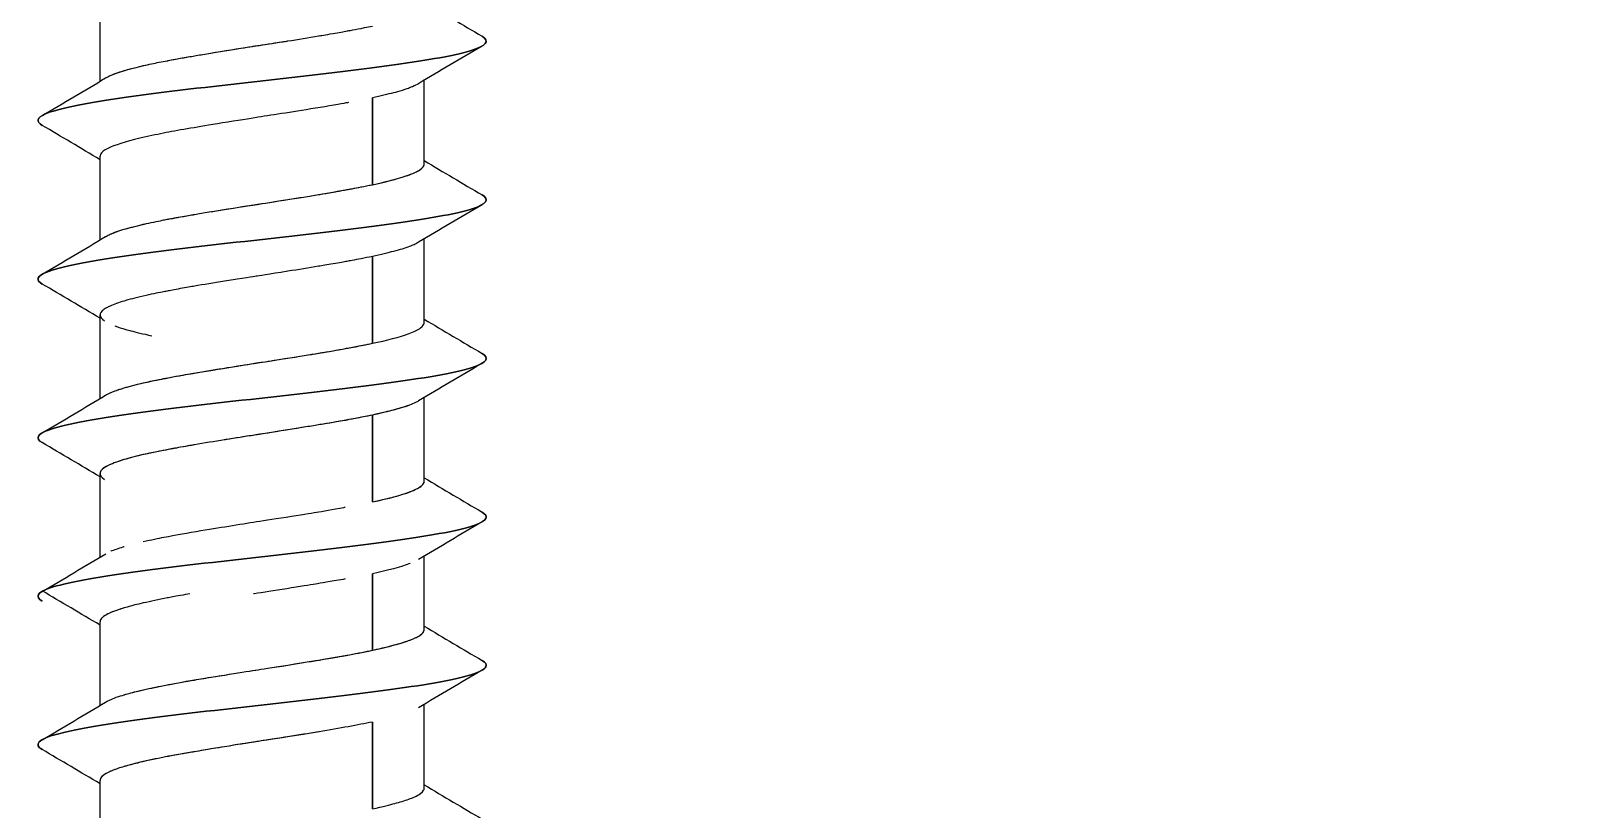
# Model space of a CAD drawing. Header units: inches. Extents: x 10 to 190, y 5 to 37.
# Drawn here: x 102.87 to 103.96, y 24.245 to 24.789 of the extents above; entities that cross this region are included whole.
import ezdxf
from ezdxf import colors
from ezdxf.entities.mleader import LeaderData, LeaderLine
from ezdxf.math import Vec2, Vec3

# ---------------------------------------------------------------- set-up
doc = ezdxf.new("R2010")
doc.units = ezdxf.units.IN
doc.header["$MEASUREMENT"] = 0
doc.styles.add('Tahoma', font='tahoma.ttf')

msp = doc.modelspace()

# ---------------------------------------------------------------- linework, layer by layer
at = {"color": 0, "linetype": 'Continuous', "lineweight": 0, "extrusion": (-1, 6.12323e-17, 0)}
for p, q in [((102.9182, 24.7541), (102.9182, 24.8126)), ((103.1452, 24.6962), (103.1452, 24.7547)), ((103.1089, 24.6817), (103.1089, 24.7425)), ((103.1089, 24.7425), (103.1089, 24.6817)), ((102.9182, 24.6431), (102.9182, 24.7016)), ((103.1452, 24.5852), (103.1452, 24.6437)), ((103.1089, 24.5707), (103.1089, 24.6315)), ((103.1089, 24.6315), (103.1089, 24.5707)), ((102.9182, 24.5321), (102.9182, 24.5906)), ((103.1452, 24.4742), (103.1452, 24.5327)), ((103.1089, 24.4597), (103.1089, 24.5205)), ((103.1089, 24.5205), (103.1089, 24.4597)), ((102.9182, 24.4211), (102.9182, 24.4796)), ((103.1452, 24.3953), (103.1452, 24.4217)), ((103.1089, 24.3953), (103.1089, 24.4095)), ((103.1089, 24.4095), (103.1089, 24.3953)), ((103.1089, 24.3559), (103.1089, 24.3953)), ((103.1089, 24.3953), (103.1089, 24.3559)), ((103.1452, 24.3705), (103.1452, 24.3953)), ((102.9182, 24.3173), (102.9182, 24.3758)), ((102.9545, 24.3295), (102.9545, 24.3295)), ((102.9545, 24.3295), (102.9545, 24.3295)), ((103.1452, 24.2595), (103.1452, 24.318)), ((103.1089, 24.2449), (103.1089, 24.3057)), ((103.1089, 24.3057), (103.1089, 24.2449)), ((102.9182, 24.2063), (102.9182, 24.2648))]:
    msp.add_line(p, q, dxfattribs=at)
msp.add_circle((101.8328, 27.6684), 6.7609)
at = {"color": 0, "linetype": 'Continuous', "lineweight": 0}
for points in [[(103.1452, 24.8096), (103.1587, 24.8015), (103.1722, 24.7935), (103.1858, 24.7856)], [(103.0487, 24.7821), (103.0487, 24.7821), (103.0487, 24.7821), (103.0487, 24.7821)], [(103.0487, 24.7821), (103.0487, 24.7821), (103.0487, 24.7821), (103.0487, 24.7821)], [(103.1857, 24.7787), (103.1709, 24.77), (103.156, 24.7612), (103.1412, 24.7524)], [(102.8777, 24.7301), (102.8925, 24.7388), (102.9073, 24.7476), (102.9221, 24.7564)], [(102.9182, 24.6992), (102.9047, 24.7073), (102.8912, 24.7153), (102.8777, 24.7232)], [(103.1452, 24.6986), (103.1587, 24.6905), (103.1722, 24.6825), (103.1857, 24.6746)], [(103.1857, 24.6677), (103.1709, 24.659), (103.156, 24.6502), (103.1412, 24.6414)], [(102.8777, 24.6191), (102.8925, 24.6278), (102.9073, 24.6366), (102.9221, 24.6454)], [(102.9182, 24.5882), (102.9047, 24.5963), (102.8912, 24.6043), (102.8777, 24.6122)], [(103.1452, 24.5876), (103.1587, 24.5795), (103.1722, 24.5716), (103.1857, 24.5636)], [(103.1452, 24.5852), (103.1452, 24.5852), (103.1452, 24.5852), (103.1452, 24.5852)], [(103.1857, 24.5567), (103.1709, 24.548), (103.156, 24.5392), (103.1412, 24.5304)], [(102.8777, 24.5081), (102.8925, 24.5168), (102.9074, 24.5256), (102.9221, 24.5344)], [(102.9182, 24.4772), (102.9047, 24.4853), (102.8912, 24.4933), (102.8777, 24.5012)], [(103.0148, 24.5047), (103.0148, 24.5047), (103.0148, 24.5047), (103.0148, 24.5047)], [(103.1452, 24.4766), (103.1587, 24.4685), (103.1722, 24.4606), (103.1857, 24.4526)], [(103.1857, 24.4457), (103.1709, 24.437), (103.156, 24.4282), (103.1413, 24.4194)], [(102.8777, 24.3971), (102.8925, 24.4058), (102.9074, 24.4146), (102.9222, 24.4234)], [(102.9182, 24.3735), (102.9047, 24.3815), (102.8911, 24.3895), (102.8776, 24.3975)], [(103.1452, 24.3728), (103.1587, 24.3647), (103.1722, 24.3567), (103.1858, 24.3488)], [(103.1858, 24.342), (103.171, 24.3333), (103.1561, 24.3245), (103.1413, 24.3157)], [(102.8776, 24.2933), (102.8925, 24.302), (102.9073, 24.3108), (102.9221, 24.3196)], [(102.9182, 24.2625), (102.9047, 24.2705), (102.8911, 24.2785), (102.8776, 24.2865)], [(103.1452, 24.2618), (103.1587, 24.2537), (103.1722, 24.2457), (103.1858, 24.2378)]]:
    msp.add_open_spline(points, degree=3, dxfattribs=at)
for points, knots in [([(102.9221, 24.7564), (102.923, 24.757), (102.9241, 24.7575), (102.9253, 24.758), (102.9292, 24.7598), (102.9331, 24.7609), (102.935, 24.7615), (102.938, 24.7624), (102.9422, 24.7635), (102.9485, 24.765), (102.9524, 24.7659), (102.9562, 24.7667), (102.9596, 24.7674), (102.9616, 24.7678), (102.9635, 24.7681), (102.9651, 24.7684), (102.9661, 24.7686), (102.9691, 24.7692), (102.9744, 24.7702), (102.9782, 24.7708), (102.9816, 24.7714), (102.9844, 24.7719), (102.9904, 24.7729), (102.9974, 24.7741), (103.0054, 24.7754), (103.014, 24.7768), (103.0206, 24.7778), (103.0247, 24.7784), (103.0258, 24.7786), (103.0267, 24.7787), (103.0275, 24.7789), (103.0301, 24.7793), (103.0338, 24.7798), (103.0386, 24.7806), (103.0438, 24.7814), (103.0475, 24.782), (103.0496, 24.7823), (103.0569, 24.7834), (103.0641, 24.7846), (103.0712, 24.7858), (103.0724, 24.786), (103.0759, 24.7866), (103.0814, 24.7875), (103.0856, 24.7882), (103.0888, 24.7888), (103.0912, 24.7893), (103.0915, 24.7893), (103.0919, 24.7894), (103.0924, 24.7895), (103.0953, 24.79), (103.1012, 24.7911), (103.1089, 24.7927)], [0.3457498, 0.3457498, 0.3457498, 0.3457498, 0.375, 0.375, 0.375, 0.4375, 0.4375, 0.4375, 0.5, 0.5, 0.5, 0.5395375, 0.5395375, 0.5395375, 0.5625, 0.5625, 0.5625, 0.59375, 0.59375, 0.59375, 0.625, 0.625, 0.625, 0.6875, 0.6875, 0.6875, 0.7366515, 0.7366515, 0.7366515, 0.75, 0.75, 0.75, 0.78125, 0.78125, 0.78125, 0.8125, 0.8125, 0.8125, 0.875, 0.875, 0.875, 0.90625, 0.90625, 0.90625, 0.9375, 0.9375, 0.9375, 0.9463177, 0.9463177, 0.9463177, 1, 1, 1, 1]), ([(102.8777, 24.7232), (102.8732, 24.7259), (102.8739, 24.7285), (102.8882, 24.7349), (102.9067, 24.7386), (102.9573, 24.7459), (102.9893, 24.7496), (103.0547, 24.757), (103.0879, 24.7607), (103.1433, 24.7681), (103.1653, 24.7717), (103.1886, 24.7788), (103.1915, 24.7822), (103.1858, 24.7856)], [0.78679487, 0.78679487, 0.78679487, 0.78679487, 0.78950472, 0.78950472, 0.79326356, 0.79326356, 0.79702241, 0.79702241, 0.80078125, 0.80078125, 0.80454009, 0.80454009, 0.80799263, 0.80799263, 0.80799263, 0.80799263]), ([(103.1858, 24.7856), (103.1915, 24.7822), (103.1886, 24.7788), (103.1653, 24.7717), (103.1433, 24.7681), (103.0879, 24.7607), (103.0547, 24.757), (102.9893, 24.7496), (102.9573, 24.7459), (102.9067, 24.7386), (102.8882, 24.7349), (102.8739, 24.7285), (102.8732, 24.7259), (102.8777, 24.7232)], [-0.80799263, -0.80799263, -0.80799263, -0.80799263, -0.80454009, -0.80454009, -0.80078125, -0.80078125, -0.79702241, -0.79702241, -0.79326356, -0.79326356, -0.78950472, -0.78950472, -0.78679487, -0.78679487, -0.78679487, -0.78679487]), ([(102.9656, 24.7685), (102.9657, 24.7685), (102.9658, 24.7686), (102.9659, 24.7686), (102.9712, 24.7696), (102.9777, 24.7707), (102.9833, 24.7717), (102.9889, 24.7727), (102.9958, 24.7738), (103.0062, 24.7755), (103.0166, 24.7772), (103.0241, 24.7783), (103.0295, 24.7792), (103.0349, 24.78), (103.0423, 24.7812), (103.0486, 24.7821), (103.049, 24.7822), (103.0494, 24.7823), (103.0498, 24.7823)], [0.5612925, 0.5612925, 0.5612925, 0.5612925, 0.5625, 0.5625, 0.5625, 0.625, 0.625, 0.625, 0.6875, 0.6875, 0.6875, 0.75, 0.75, 0.75, 0.8125, 0.8125, 0.8125, 0.8163653, 0.8163653, 0.8163653, 0.8163653]), ([(102.9254, 24.7581), (102.9255, 24.7581), (102.9255, 24.7581), (102.9256, 24.7582), (102.9314, 24.7607), (102.9399, 24.763), (102.9498, 24.7653)], [0.3740898, 0.3740898, 0.3740898, 0.3740898, 0.375, 0.375, 0.375, 0.499716, 0.499716, 0.499716, 0.499716]), ([(103.1412, 24.7524), (103.1399, 24.7516), (103.1384, 24.7509), (103.1371, 24.7503), (103.1363, 24.75), (103.1355, 24.7497), (103.1349, 24.7494), (103.134, 24.7491), (103.1325, 24.7486), (103.1297, 24.7477), (103.1274, 24.747), (103.1254, 24.7464), (103.1237, 24.746), (103.1196, 24.7449), (103.1147, 24.7438), (103.1089, 24.7425)], [0.8202783, 0.8202783, 0.8202783, 0.8202783, 0.8550271, 0.8550271, 0.8550271, 0.875, 0.875, 0.875, 0.90625, 0.90625, 0.90625, 0.9375, 0.9375, 0.9375, 1, 1, 1, 1]), ([(103.0922, 24.7392), (103.0922, 24.7392), (103.0922, 24.7392), (103.0921, 24.7392), (103.0911, 24.739), (103.0848, 24.7379), (103.0757, 24.7363), (103.0575, 24.7333), (103.0423, 24.731), (103.0311, 24.7292), (103.0255, 24.7283), (103.018, 24.7272), (103.0076, 24.7255), (102.9972, 24.7239), (102.9903, 24.7227), (102.984, 24.7216), (102.9777, 24.7206), (102.9712, 24.7194), (102.9664, 24.7185), (102.9616, 24.7175), (102.9558, 24.7164), (102.9502, 24.7151), (102.939, 24.7127), (102.931, 24.7103), (102.9255, 24.7079), (102.9227, 24.7067), (102.9207, 24.7055), (102.9193, 24.704), (102.9184, 24.7031), (102.9182, 24.7022), (102.9182, 24.7016)], [0.06157, 0.06157, 0.06157, 0.06157, 0.0625, 0.0625, 0.0625, 0.125, 0.125, 0.125, 0.25, 0.25, 0.25, 0.3125, 0.3125, 0.3125, 0.375, 0.375, 0.375, 0.4375, 0.4375, 0.4375, 0.5, 0.5, 0.5, 0.625, 0.625, 0.625, 0.6875, 0.6875, 0.6875, 0.7288159, 0.7288159, 0.7288159, 0.7288159]), ([(103.1089, 24.6817), (103.1168, 24.6834), (103.1266, 24.6857), (103.1339, 24.6883), (103.1376, 24.6896), (103.1402, 24.6908), (103.1423, 24.6922), (103.1444, 24.6937), (103.1449, 24.6948), (103.1451, 24.6956), (103.1452, 24.6958), (103.1452, 24.696), (103.1452, 24.6962)], [0, 0, 0, 0, 0.125, 0.125, 0.125, 0.1875, 0.1875, 0.1875, 0.25, 0.25, 0.25, 0.2661737, 0.2661737, 0.2661737, 0.2661737]), ([(103.1089, 24.6817), (103.1151, 24.683), (103.1199, 24.6842), (103.1236, 24.6852), (103.1255, 24.6857), (103.1276, 24.6863), (103.1297, 24.6869), (103.1316, 24.6875), (103.1333, 24.6881), (103.1349, 24.6887), (103.1359, 24.6891), (103.137, 24.6895), (103.1381, 24.69), (103.1395, 24.6906), (103.1409, 24.6913), (103.1421, 24.6921), (103.1444, 24.6936), (103.1449, 24.6948), (103.1451, 24.6956), (103.1452, 24.6958), (103.1452, 24.696), (103.1452, 24.6962)], [0, 0, 0, 0, 0.0625, 0.0625, 0.0625, 0.09375, 0.09375, 0.09375, 0.125, 0.125, 0.125, 0.151912, 0.151912, 0.151912, 0.1875, 0.1875, 0.1875, 0.25, 0.25, 0.25, 0.2666712, 0.2666712, 0.2666712, 0.2666712]), ([(102.9221, 24.6454), (102.9223, 24.6455), (102.9225, 24.6456), (102.9227, 24.6457), (102.9235, 24.6462), (102.9244, 24.6466), (102.9253, 24.647), (102.9267, 24.6476), (102.9281, 24.6482), (102.9297, 24.6488), (102.9311, 24.6493), (102.9328, 24.6498), (102.935, 24.6505), (102.9384, 24.6515), (102.9427, 24.6526), (102.9485, 24.654), (102.9537, 24.6552), (102.9583, 24.6561), (102.9618, 24.6568), (102.9631, 24.6571), (102.9642, 24.6573), (102.9652, 24.6575), (102.9671, 24.6578), (102.9701, 24.6584), (102.9745, 24.6592), (102.9786, 24.6599), (102.9819, 24.6605), (102.9843, 24.6609), (102.9908, 24.662), (102.9979, 24.6632), (103.0054, 24.6644), (103.0185, 24.6665), (103.026, 24.6676), (103.0274, 24.6678), (103.0288, 24.6681), (103.0363, 24.6692), (103.0496, 24.6713), (103.0573, 24.6725), (103.0645, 24.6737), (103.0711, 24.6748), (103.0736, 24.6752), (103.0771, 24.6758), (103.0814, 24.6765), (103.0859, 24.6773), (103.0891, 24.6779), (103.0911, 24.6783), (103.0921, 24.6784), (103.0933, 24.6787), (103.0947, 24.6789), (103.0984, 24.6796), (103.1033, 24.6805), (103.1089, 24.6817)], [0.3434821, 0.3434821, 0.3434821, 0.3434821, 0.3491794, 0.3491794, 0.3491794, 0.375, 0.375, 0.375, 0.40625, 0.40625, 0.40625, 0.4375, 0.4375, 0.4375, 0.5, 0.5, 0.5, 0.5456201, 0.5456201, 0.5456201, 0.5625, 0.5625, 0.5625, 0.59375, 0.59375, 0.59375, 0.625, 0.625, 0.625, 0.6875, 0.6875, 0.6875, 0.75, 0.75, 0.75, 0.8125, 0.8125, 0.8125, 0.875, 0.875, 0.875, 0.90625, 0.90625, 0.90625, 0.9375, 0.9375, 0.9375, 0.9544403, 0.9544403, 0.9544403, 1, 1, 1, 1]), ([(102.9659, 24.6576), (102.9661, 24.6576), (102.9663, 24.6577), (102.9665, 24.6577), (102.9712, 24.6586), (102.9776, 24.6597), (102.9834, 24.6607), (102.9891, 24.6617), (102.996, 24.6629), (103.0076, 24.6647), (103.0191, 24.6666), (103.0266, 24.6677), (103.0279, 24.6679), (103.0293, 24.6681), (103.0368, 24.6693), (103.0471, 24.6709), (103.0575, 24.6725), (103.0646, 24.6737), (103.0714, 24.6748), (103.0781, 24.6759), (103.0848, 24.6771), (103.0893, 24.6779), (103.0939, 24.6788), (103.1003, 24.6799), (103.1089, 24.6817)], [0.5600455, 0.5600455, 0.5600455, 0.5600455, 0.5625, 0.5625, 0.5625, 0.625, 0.625, 0.625, 0.6875, 0.6875, 0.6875, 0.75, 0.75, 0.75, 0.8125, 0.8125, 0.8125, 0.875, 0.875, 0.875, 0.9375, 0.9375, 0.9375, 1, 1, 1, 1]), ([(102.8777, 24.6122), (102.8729, 24.615), (102.874, 24.6178), (102.89, 24.6243), (102.9092, 24.628), (102.9608, 24.6354), (102.9931, 24.6391), (103.0585, 24.6464), (103.0916, 24.6501), (103.1461, 24.6575), (103.1674, 24.6612), (103.1889, 24.6681), (103.1913, 24.6713), (103.1857, 24.6746)], [0.74905825, 0.74905825, 0.74905825, 0.74905825, 0.75191627, 0.75191627, 0.75567512, 0.75567512, 0.75943396, 0.75943396, 0.76319281, 0.76319281, 0.76695165, 0.76695165, 0.77025885, 0.77025885, 0.77025885, 0.77025885]), ([(103.1857, 24.6746), (103.1913, 24.6713), (103.1889, 24.6681), (103.1674, 24.6612), (103.1461, 24.6575), (103.0916, 24.6501), (103.0585, 24.6464), (102.9931, 24.6391), (102.9608, 24.6354), (102.9092, 24.628), (102.89, 24.6243), (102.874, 24.6178), (102.8729, 24.615), (102.8777, 24.6122)], [-0.77025885, -0.77025885, -0.77025885, -0.77025885, -0.76695165, -0.76695165, -0.76319281, -0.76319281, -0.75943396, -0.75943396, -0.75567512, -0.75567512, -0.75191627, -0.75191627, -0.74905825, -0.74905825, -0.74905825, -0.74905825]), ([(102.9258, 24.6473), (102.9259, 24.6473), (102.9261, 24.6474), (102.9262, 24.6474), (102.9325, 24.6501), (102.9412, 24.6523), (102.9503, 24.6544)], [0.3721446, 0.3721446, 0.3721446, 0.3721446, 0.375, 0.375, 0.375, 0.4957781, 0.4957781, 0.4957781, 0.4957781]), ([(103.1412, 24.6414), (103.1403, 24.6408), (103.1392, 24.6402), (103.1381, 24.6397), (103.137, 24.6393), (103.1359, 24.6388), (103.1349, 24.6384), (103.1332, 24.6378), (103.1315, 24.6373), (103.1297, 24.6367), (103.1281, 24.6362), (103.1261, 24.6356), (103.1236, 24.635), (103.1199, 24.634), (103.1151, 24.6328), (103.1089, 24.6315)], [0.8212902, 0.8212902, 0.8212902, 0.8212902, 0.8491743, 0.8491743, 0.8491743, 0.875, 0.875, 0.875, 0.90625, 0.90625, 0.90625, 0.9375, 0.9375, 0.9375, 1, 1, 1, 1]), ([(103.1089, 24.6315), (103.1033, 24.6303), (103.0984, 24.6294), (103.0947, 24.6287), (103.0933, 24.6284), (103.0921, 24.6282), (103.0911, 24.628), (103.0891, 24.6277), (103.0859, 24.6271), (103.0814, 24.6263), (103.0771, 24.6256), (103.0736, 24.625), (103.0712, 24.6246), (103.0645, 24.6235), (103.0573, 24.6223), (103.0496, 24.6211), (103.0363, 24.619), (103.0289, 24.6178), (103.0275, 24.6176), (103.0261, 24.6174), (103.0185, 24.6163), (103.0054, 24.6142), (102.9978, 24.613), (102.9908, 24.6118), (102.9843, 24.6107), (102.982, 24.6103), (102.9786, 24.6097), (102.9744, 24.609), (102.9701, 24.6082), (102.9671, 24.6076), (102.9651, 24.6072), (102.9642, 24.607), (102.9631, 24.6068), (102.9618, 24.6066), (102.9583, 24.6059), (102.9537, 24.605), (102.9485, 24.6038), (102.9427, 24.6025), (102.9384, 24.6013), (102.935, 24.6003), (102.9333, 24.5998), (102.9315, 24.5992), (102.9297, 24.5986), (102.928, 24.598), (102.9266, 24.5974), (102.9253, 24.5968), (102.9244, 24.5964), (102.9235, 24.596), (102.9227, 24.5955), (102.9215, 24.5949), (102.9205, 24.5942), (102.9196, 24.5934), (102.9181, 24.5919), (102.9181, 24.5907), (102.9183, 24.5899), (102.9185, 24.5892), (102.9189, 24.588), (102.9213, 24.5864)], [0, 0, 0, 0, 0.045563, 0.045563, 0.045563, 0.0625, 0.0625, 0.0625, 0.09375, 0.09375, 0.09375, 0.125, 0.125, 0.125, 0.1875, 0.1875, 0.1875, 0.25, 0.25, 0.25, 0.3125, 0.3125, 0.3125, 0.375, 0.375, 0.375, 0.40625, 0.40625, 0.40625, 0.4375, 0.4375, 0.4375, 0.4543296, 0.4543296, 0.4543296, 0.5, 0.5, 0.5, 0.5625, 0.5625, 0.5625, 0.59375, 0.59375, 0.59375, 0.625, 0.625, 0.625, 0.651797, 0.651797, 0.651797, 0.6875, 0.6875, 0.6875, 0.75, 0.75, 0.75, 0.8124508, 0.8124508, 0.8124508, 0.8124508]), ([(102.9286, 24.5829), (102.9338, 24.581), (102.9384, 24.5798), (102.9398, 24.5795), (102.9433, 24.5785), (102.9481, 24.5774), (102.9545, 24.576)], [0.8751039, 0.8751039, 0.8751039, 0.8751039, 0.9375, 0.9375, 0.9375, 1, 1, 1, 1]), ([(103.1089, 24.5707), (103.1189, 24.5728), (103.1281, 24.5751), (103.1347, 24.5776), (103.138, 24.5788), (103.1405, 24.58), (103.1426, 24.5815), (103.1446, 24.5829), (103.145, 24.5841), (103.1452, 24.5848), (103.1452, 24.5849), (103.1452, 24.5851), (103.1452, 24.5852)], [0, 0, 0, 0, 0.125, 0.125, 0.125, 0.1875, 0.1875, 0.1875, 0.25, 0.25, 0.25, 0.2618934, 0.2618934, 0.2618934, 0.2618934]), ([(102.8777, 24.5012), (102.8727, 24.5042), (102.8741, 24.5071), (102.8919, 24.5137), (102.9118, 24.5174), (102.9644, 24.5248), (102.9969, 24.5285), (103.0624, 24.5359), (103.0952, 24.5395), (103.1488, 24.5469), (103.1695, 24.5506), (103.1891, 24.5574), (103.191, 24.5605), (103.1857, 24.5636)], [0.71132221, 0.71132221, 0.71132221, 0.71132221, 0.71432783, 0.71432783, 0.71808667, 0.71808667, 0.72184552, 0.72184552, 0.72560436, 0.72560436, 0.72936321, 0.72936321, 0.73252426, 0.73252426, 0.73252426, 0.73252426]), ([(103.1857, 24.5636), (103.191, 24.5605), (103.1891, 24.5574), (103.1695, 24.5506), (103.1488, 24.5469), (103.0952, 24.5395), (103.0624, 24.5359), (102.9969, 24.5285), (102.9644, 24.5248), (102.9118, 24.5174), (102.8919, 24.5137), (102.8741, 24.5071), (102.8727, 24.5042), (102.8777, 24.5012)], [-0.73252426, -0.73252426, -0.73252426, -0.73252426, -0.72936321, -0.72936321, -0.72560436, -0.72560436, -0.72184552, -0.72184552, -0.71808667, -0.71808667, -0.71432783, -0.71432783, -0.71132221, -0.71132221, -0.71132221, -0.71132221]), ([(102.9221, 24.5344), (102.9226, 24.5347), (102.923, 24.5349), (102.9235, 24.5352), (102.9241, 24.5355), (102.9247, 24.5358), (102.9253, 24.536), (102.926, 24.5363), (102.9273, 24.5369), (102.9297, 24.5378), (102.9317, 24.5385), (102.9335, 24.539), (102.935, 24.5395), (102.9386, 24.5406), (102.9431, 24.5417), (102.9485, 24.543), (102.9557, 24.5446), (102.9613, 24.5457), (102.964, 24.5462), (102.9645, 24.5463), (102.9648, 24.5464), (102.9651, 24.5464), (102.9674, 24.5469), (102.9705, 24.5475), (102.9745, 24.5482), (102.9798, 24.5491), (102.9832, 24.5497), (102.9844, 24.5499), (102.9912, 24.5511), (102.9983, 24.5522), (103.0054, 24.5534), (103.0075, 24.5537), (103.0112, 24.5543), (103.0164, 24.5551), (103.0212, 24.5559), (103.0249, 24.5565), (103.0275, 24.5569), (103.0282, 24.557), (103.0291, 24.5571), (103.0302, 24.5573), (103.0343, 24.5579), (103.0409, 24.5589), (103.0497, 24.5603), (103.0578, 24.5616), (103.065, 24.5627), (103.0712, 24.5638), (103.0741, 24.5643), (103.0775, 24.5648), (103.0814, 24.5655), (103.087, 24.5665), (103.0902, 24.5671), (103.0912, 24.5673), (103.093, 24.5676), (103.0949, 24.568), (103.097, 24.5683), (103.1006, 24.569), (103.1046, 24.5698), (103.1089, 24.5707)], [0.3410437, 0.3410437, 0.3410437, 0.3410437, 0.3549395, 0.3549395, 0.3549395, 0.375, 0.375, 0.375, 0.40625, 0.40625, 0.40625, 0.4375, 0.4375, 0.4375, 0.5, 0.5, 0.5, 0.5538068, 0.5538068, 0.5538068, 0.5625, 0.5625, 0.5625, 0.59375, 0.59375, 0.59375, 0.625, 0.625, 0.625, 0.6875, 0.6875, 0.6875, 0.71875, 0.71875, 0.71875, 0.75, 0.75, 0.75, 0.7631382, 0.7631382, 0.7631382, 0.8125, 0.8125, 0.8125, 0.875, 0.875, 0.875, 0.90625, 0.90625, 0.90625, 0.9375, 0.9375, 0.9375, 0.9603848, 0.9603848, 0.9603848, 1, 1, 1, 1]), ([(102.9255, 24.5362), (102.9256, 24.5362), (102.9257, 24.5362), (102.9257, 24.5362), (102.9279, 24.5372), (102.9312, 24.5383), (102.9345, 24.5393), (102.9377, 24.5403), (102.9418, 24.5415), (102.9495, 24.5432), (102.9571, 24.5449), (102.9633, 24.5461), (102.9642, 24.5463), (102.9652, 24.5465), (102.9711, 24.5476), (102.98, 24.5491), (102.9976, 24.5522), (103.0127, 24.5545), (103.0238, 24.5563), (103.0294, 24.5572), (103.0369, 24.5583), (103.0474, 24.56), (103.058, 24.5616), (103.0651, 24.5628), (103.0716, 24.5638), (103.0782, 24.5649), (103.0848, 24.5661), (103.0899, 24.567), (103.095, 24.568), (103.1012, 24.5691), (103.1089, 24.5707)], [0.373234, 0.373234, 0.373234, 0.373234, 0.375, 0.375, 0.375, 0.4375, 0.4375, 0.4375, 0.5, 0.5, 0.5, 0.5625, 0.5625, 0.5625, 0.625, 0.625, 0.625, 0.75, 0.75, 0.75, 0.8125, 0.8125, 0.8125, 0.875, 0.875, 0.875, 0.9375, 0.9375, 0.9375, 1, 1, 1, 1]), ([(103.1412, 24.5304), (103.1406, 24.53), (103.1398, 24.5296), (103.139, 24.5292), (103.1378, 24.5286), (103.1364, 24.528), (103.1349, 24.5275), (103.1302, 24.5257), (103.1258, 24.5246), (103.1236, 24.524), (103.1203, 24.5231), (103.1156, 24.522), (103.1089, 24.5205)], [0.8222326, 0.8222326, 0.8222326, 0.8222326, 0.8437192, 0.8437192, 0.8437192, 0.875, 0.875, 0.875, 0.9375, 0.9375, 0.9375, 1, 1, 1, 1]), ([(103.1089, 24.5205), (103.1046, 24.5196), (103.1006, 24.5188), (103.097, 24.5181), (103.0949, 24.5177), (103.0929, 24.5174), (103.0912, 24.517), (103.0901, 24.5168), (103.087, 24.5163), (103.0814, 24.5153), (103.0775, 24.5146), (103.074, 24.5141), (103.0711, 24.5136), (103.0649, 24.5126), (103.0578, 24.5114), (103.0497, 24.5101), (103.0409, 24.5087), (103.0343, 24.5077), (103.0302, 24.5071), (103.0291, 24.5069), (103.0282, 24.5067), (103.0274, 24.5066), (103.0248, 24.5062), (103.0211, 24.5056), (103.0164, 24.5049), (103.0112, 24.5041), (103.0075, 24.5035), (103.0054, 24.5032), (102.9983, 24.502), (102.9912, 24.5009), (102.9844, 24.4997), (102.9832, 24.4995), (102.9798, 24.4989), (102.9745, 24.498), (102.9705, 24.4972), (102.9674, 24.4967), (102.9652, 24.4962), (102.9649, 24.4962), (102.9645, 24.4961), (102.964, 24.496), (102.9613, 24.4955), (102.9556, 24.4944), (102.9485, 24.4928), (102.9431, 24.4915), (102.9386, 24.4904), (102.935, 24.4893), (102.9335, 24.4889), (102.9316, 24.4883), (102.9297, 24.4876), (102.9273, 24.4867), (102.926, 24.4861), (102.9253, 24.4858), (102.9247, 24.4856), (102.9241, 24.4853), (102.9235, 24.4849), (102.9221, 24.4843), (102.9207, 24.4834), (102.9196, 24.4824), (102.9182, 24.481), (102.9181, 24.4799), (102.9183, 24.4789), (102.9184, 24.4785), (102.9184, 24.4774), (102.9213, 24.4754), (102.9213, 24.4754), (102.9213, 24.4754), (102.9213, 24.4754)], [0, 0, 0, 0, 0.0395008, 0.0395008, 0.0395008, 0.0625, 0.0625, 0.0625, 0.09375, 0.09375, 0.09375, 0.125, 0.125, 0.125, 0.1875, 0.1875, 0.1875, 0.2366455, 0.2366455, 0.2366455, 0.25, 0.25, 0.25, 0.28125, 0.28125, 0.28125, 0.3125, 0.3125, 0.3125, 0.375, 0.375, 0.375, 0.40625, 0.40625, 0.40625, 0.4375, 0.4375, 0.4375, 0.4463322, 0.4463322, 0.4463322, 0.5, 0.5, 0.5, 0.5625, 0.5625, 0.5625, 0.59375, 0.59375, 0.59375, 0.625, 0.625, 0.625, 0.6451264, 0.6451264, 0.6451264, 0.6875, 0.6875, 0.6875, 0.75, 0.75, 0.75, 0.8125, 0.8125, 0.8125, 0.8126518, 0.8126518, 0.8126518, 0.8126518]), ([(103.1089, 24.5205), (103.1021, 24.5191), (103.096, 24.5179), (103.0904, 24.5169), (103.0848, 24.5159), (103.0781, 24.5147), (103.0723, 24.5138), (103.0665, 24.5128), (103.0594, 24.5117), (103.0488, 24.51), (103.0383, 24.5083), (103.0308, 24.5071), (103.0254, 24.5063), (103.02, 24.5055), (103.0127, 24.5043), (103.0064, 24.5033), (103.006, 24.5033), (103.0056, 24.5032), (103.0052, 24.5032)], [0, 0, 0, 0, 0.0625, 0.0625, 0.0625, 0.125, 0.125, 0.125, 0.1875, 0.1875, 0.1875, 0.25, 0.25, 0.25, 0.3125, 0.3125, 0.3125, 0.3163642, 0.3163642, 0.3163642, 0.3163642]), ([(103.1347, 24.5274), (103.1346, 24.5274), (103.1346, 24.5273), (103.1345, 24.5273), (103.1275, 24.5248), (103.1179, 24.5224), (103.1089, 24.5205)], [0.8741062, 0.8741062, 0.8741062, 0.8741062, 0.875, 0.875, 0.875, 1, 1, 1, 1]), ([(102.9843, 24.4997), (102.977, 24.4984), (102.9711, 24.4974), (102.9675, 24.4967), (102.9637, 24.4959), (102.9576, 24.4948), (102.9502, 24.4932), (102.9428, 24.4915), (102.9385, 24.4904), (102.9348, 24.4893), (102.9312, 24.4881), (102.928, 24.487), (102.9259, 24.4861), (102.9239, 24.4852), (102.9215, 24.4841), (102.9198, 24.4825), (102.9184, 24.4813), (102.9182, 24.4803), (102.9182, 24.4796)], [0.37782, 0.37782, 0.37782, 0.37782, 0.4375, 0.4375, 0.4375, 0.5, 0.5, 0.5, 0.5625, 0.5625, 0.5625, 0.625, 0.625, 0.625, 0.6875, 0.6875, 0.6875, 0.7384023, 0.7384023, 0.7384023, 0.7384023]), ([(103.1089, 24.4597), (103.1207, 24.4622), (103.1293, 24.4645), (103.1353, 24.4668), (103.1384, 24.468), (103.1407, 24.4692), (103.1422, 24.4702), (103.1438, 24.4713), (103.1448, 24.4724), (103.1451, 24.4734), (103.1452, 24.4737), (103.1452, 24.4739), (103.1452, 24.4742)], [0, 0, 0, 0, 0.125, 0.125, 0.125, 0.1875, 0.1875, 0.1875, 0.25, 0.25, 0.25, 0.2676408, 0.2676408, 0.2676408, 0.2676408]), ([(103.1089, 24.4597), (103.1164, 24.4613), (103.1209, 24.4625), (103.1236, 24.4632), (103.1267, 24.464), (103.1308, 24.4651), (103.1349, 24.4667), (103.137, 24.4674), (103.1386, 24.4682), (103.1399, 24.4688), (103.1408, 24.4693), (103.1415, 24.4697), (103.1421, 24.4701), (103.143, 24.4707), (103.1437, 24.4713), (103.1442, 24.4719), (103.1446, 24.4724), (103.145, 24.4729), (103.1451, 24.4736), (103.1452, 24.4738), (103.1452, 24.474), (103.1452, 24.4742)], [0, 0, 0, 0, 0.0625, 0.0625, 0.0625, 0.125, 0.125, 0.125, 0.1617005, 0.1617005, 0.1617005, 0.1875, 0.1875, 0.1875, 0.21875, 0.21875, 0.21875, 0.25, 0.25, 0.25, 0.2635408, 0.2635408, 0.2635408, 0.2635408]), ([(102.8777, 24.3902), (102.8724, 24.3933), (102.8743, 24.3964), (102.8938, 24.4032), (102.9144, 24.4069), (102.968, 24.4142), (103.0008, 24.4179), (103.0663, 24.4253), (103.0988, 24.429), (103.1515, 24.4364), (103.1714, 24.44), (103.1893, 24.4467), (103.1907, 24.4496), (103.1857, 24.4526)], [0.67358683, 0.67358683, 0.67358683, 0.67358683, 0.67673939, 0.67673939, 0.68049823, 0.68049823, 0.68425708, 0.68425708, 0.68801592, 0.68801592, 0.69177476, 0.69177476, 0.69478892, 0.69478892, 0.69478892, 0.69478892]), ([(103.1857, 24.4526), (103.1907, 24.4496), (103.1893, 24.4467), (103.1714, 24.44), (103.1515, 24.4364), (103.0988, 24.429), (103.0663, 24.4253), (103.0008, 24.4179), (102.968, 24.4142), (102.9144, 24.4069), (102.8938, 24.4032), (102.8743, 24.3964), (102.8724, 24.3933), (102.8777, 24.3902)], [-0.69478892, -0.69478892, -0.69478892, -0.69478892, -0.69177476, -0.69177476, -0.68801592, -0.68801592, -0.68425708, -0.68425708, -0.68049823, -0.68049823, -0.67673939, -0.67673939, -0.67358683, -0.67358683, -0.67358683, -0.67358683]), ([(102.9485, 24.432), (102.954, 24.4332), (102.9594, 24.4343), (102.9629, 24.435), (102.9666, 24.4357), (102.9726, 24.4369), (102.9821, 24.4385), (102.9916, 24.4402), (102.9988, 24.4413), (103.0057, 24.4424), (103.0126, 24.4435), (103.02, 24.4447), (103.0256, 24.4456), (103.0312, 24.4464), (103.0387, 24.4476), (103.0486, 24.4491), (103.0585, 24.4507), (103.0657, 24.4519), (103.0698, 24.4525), (103.0739, 24.4532), (103.0809, 24.4544), (103.089, 24.4559), (103.0893, 24.4559), (103.0896, 24.456), (103.0899, 24.456)], [0.5027539, 0.5027539, 0.5027539, 0.5027539, 0.5625, 0.5625, 0.5625, 0.625, 0.625, 0.625, 0.6875, 0.6875, 0.6875, 0.75, 0.75, 0.75, 0.8125, 0.8125, 0.8125, 0.875, 0.875, 0.875, 0.9375, 0.9375, 0.9375, 0.940016, 0.940016, 0.940016, 0.940016]), ([(102.9257, 24.4252), (102.9258, 24.4253), (102.9259, 24.4253), (102.926, 24.4254), (102.928, 24.4262), (102.9312, 24.4273), (102.9345, 24.4283), (102.9347, 24.4284), (102.9349, 24.4285), (102.9351, 24.4285)], [0.37155368, 0.37155368, 0.37155368, 0.37155368, 0.375, 0.375, 0.375, 0.4375, 0.4375, 0.4375, 0.44156944, 0.44156944, 0.44156944, 0.44156944]), ([(103.1353, 24.4166), (103.1353, 24.4166), (103.1352, 24.4166), (103.1352, 24.4166), (103.1288, 24.4142), (103.1198, 24.4118), (103.1089, 24.4095)], [0.8742138, 0.8742138, 0.8742138, 0.8742138, 0.875, 0.875, 0.875, 1, 1, 1, 1]), ([(103.0898, 24.4058), (103.0893, 24.4057), (103.0889, 24.4056), (103.0884, 24.4055), (103.0797, 24.404), (103.0727, 24.4028), (103.069, 24.4022), (103.0653, 24.4016), (103.0582, 24.4005), (103.049, 24.399), (103.0399, 24.3976), (103.0324, 24.3964), (103.0262, 24.3954), (103.026, 24.3954), (103.0258, 24.3954), (103.0256, 24.3953)], [0.0592714, 0.0592714, 0.0592714, 0.0592714, 0.0625, 0.0625, 0.0625, 0.125, 0.125, 0.125, 0.1875, 0.1875, 0.1875, 0.25, 0.25, 0.25, 0.2521536, 0.2521536, 0.2521536, 0.2521536]), ([(102.981, 24.3953), (102.9792, 24.395), (102.977, 24.3947), (102.9745, 24.3942), (102.9704, 24.3935), (102.9673, 24.3929), (102.9652, 24.3925), (102.9594, 24.3914), (102.9538, 24.3902), (102.9485, 24.389), (102.9393, 24.3869), (102.9358, 24.3857), (102.935, 24.3855), (102.9346, 24.3854), (102.9332, 24.385), (102.931, 24.3842), (102.9293, 24.3837), (102.9273, 24.383), (102.9253, 24.3821), (102.9226, 24.3809), (102.9208, 24.3797), (102.9196, 24.3786), (102.9192, 24.3782), (102.9187, 24.3776), (102.9184, 24.3769), (102.9183, 24.3764), (102.9182, 24.3761), (102.9182, 24.3758)], [0.3881848, 0.3881848, 0.3881848, 0.3881848, 0.40625, 0.40625, 0.40625, 0.4375, 0.4375, 0.4375, 0.5, 0.5, 0.5, 0.5622546, 0.5622546, 0.5622546, 0.5980105, 0.5980105, 0.5980105, 0.625, 0.625, 0.625, 0.6875, 0.6875, 0.6875, 0.71875, 0.71875, 0.71875, 0.7353739, 0.7353739, 0.7353739, 0.7353739]), ([(102.9347, 24.3854), (102.934, 24.3852), (102.93, 24.3841), (102.9262, 24.3825), (102.9224, 24.3808), (102.9207, 24.3797), (102.9196, 24.3786), (102.9186, 24.3776), (102.9182, 24.3766), (102.9182, 24.3758)], [0.5631335, 0.5631335, 0.5631335, 0.5631335, 0.625, 0.625, 0.625, 0.6875, 0.6875, 0.6875, 0.7421533, 0.7421533, 0.7421533, 0.7421533]), ([(103.1089, 24.3559), (103.1156, 24.3574), (103.1203, 24.3585), (103.1241, 24.3596), (103.1279, 24.3606), (103.1317, 24.3617), (103.1343, 24.3627), (103.137, 24.3636), (103.1399, 24.3648), (103.1423, 24.3665), (103.1447, 24.3681), (103.1451, 24.3693), (103.1452, 24.3701), (103.1452, 24.3703), (103.1452, 24.3704), (103.1452, 24.3705)], [0, 0, 0, 0, 0.0625, 0.0625, 0.0625, 0.125, 0.125, 0.125, 0.1875, 0.1875, 0.1875, 0.25, 0.25, 0.25, 0.2583129, 0.2583129, 0.2583129, 0.2583129]), ([(103.1089, 24.3559), (103.1132, 24.3569), (103.1166, 24.3577), (103.1194, 24.3583), (103.121, 24.3587), (103.1224, 24.3591), (103.1236, 24.3594), (103.1243, 24.3596), (103.1266, 24.3602), (103.1297, 24.3612), (103.1319, 24.3618), (103.1336, 24.3624), (103.1349, 24.3629), (103.1376, 24.3639), (103.1402, 24.3651), (103.1421, 24.3663), (103.1442, 24.3677), (103.1447, 24.3688), (103.145, 24.3694), (103.1451, 24.3696), (103.1451, 24.3697), (103.1451, 24.3698), (103.1452, 24.37), (103.1452, 24.3702), (103.1452, 24.3705)], [0, 0, 0, 0, 0.0395979, 0.0395979, 0.0395979, 0.0625, 0.0625, 0.0625, 0.09375, 0.09375, 0.09375, 0.125, 0.125, 0.125, 0.1875, 0.1875, 0.1875, 0.2368909, 0.2368909, 0.2368909, 0.25, 0.25, 0.25, 0.2643393, 0.2643393, 0.2643393, 0.2643393]), ([(102.9221, 24.3196), (102.923, 24.3202), (102.9241, 24.3207), (102.9253, 24.3212), (102.926, 24.3216), (102.9274, 24.3222), (102.9296, 24.323), (102.9318, 24.3237), (102.9337, 24.3243), (102.935, 24.3247), (102.9354, 24.3249), (102.9359, 24.325), (102.9365, 24.3252), (102.9388, 24.3258), (102.9424, 24.3268), (102.9485, 24.3282), (102.9541, 24.3295), (102.9598, 24.3306), (102.9652, 24.3317), (102.9676, 24.3321), (102.9707, 24.3327), (102.9744, 24.3334), (102.9798, 24.3344), (102.9832, 24.335), (102.9843, 24.3351), (102.9862, 24.3355), (102.9884, 24.3358), (102.9908, 24.3362), (102.9949, 24.3369), (102.9997, 24.3377), (103.0054, 24.3386), (103.0143, 24.34), (103.0218, 24.3412), (103.0274, 24.3421), (103.0311, 24.3426), (103.0386, 24.3438), (103.0496, 24.3455), (103.0533, 24.3461), (103.0569, 24.3467), (103.0606, 24.3473), (103.0642, 24.3479), (103.0677, 24.3484), (103.0712, 24.349), (103.0816, 24.3507), (103.088, 24.3519), (103.0911, 24.3525), (103.096, 24.3533), (103.1021, 24.3545), (103.1089, 24.3559)], [0.345576, 0.345576, 0.345576, 0.345576, 0.375, 0.375, 0.375, 0.40625, 0.40625, 0.40625, 0.4375, 0.4375, 0.4375, 0.4507179, 0.4507179, 0.4507179, 0.5, 0.5, 0.5, 0.5625, 0.5625, 0.5625, 0.59375, 0.59375, 0.59375, 0.625, 0.625, 0.625, 0.6481031, 0.6481031, 0.6481031, 0.6875, 0.6875, 0.6875, 0.75, 0.75, 0.75, 0.8125, 0.8125, 0.8125, 0.84379, 0.84379, 0.84379, 0.875, 0.875, 0.875, 0.9375, 0.9375, 0.9375, 1, 1, 1, 1]), ([(102.9353, 24.3248), (102.9378, 24.3256), (102.9413, 24.3265), (102.945, 24.3274), (102.9542, 24.3296), (102.9657, 24.3319), (102.9815, 24.3347), (102.9894, 24.336), (102.9964, 24.3372), (103.0055, 24.3386), (103.0145, 24.3401), (103.022, 24.3412), (103.0268, 24.342), (103.0315, 24.3427), (103.039, 24.3439), (103.048, 24.3453), (103.057, 24.3467), (103.0642, 24.3479), (103.0719, 24.3491), (103.0874, 24.3517), (103.0999, 24.354), (103.1089, 24.3559)], [0.4492255, 0.4492255, 0.4492255, 0.4492255, 0.5, 0.5, 0.5, 0.625, 0.625, 0.625, 0.6875, 0.6875, 0.6875, 0.75, 0.75, 0.75, 0.8125, 0.8125, 0.8125, 0.875, 0.875, 0.875, 1, 1, 1, 1]), ([(102.8776, 24.2865), (102.8762, 24.2873), (102.8753, 24.2882), (102.8733, 24.2927), (102.8822, 24.2964), (102.9179, 24.3037), (102.9445, 24.3074), (103.0056, 24.3148), (103.0399, 24.3185), (103.1033, 24.3259), (103.1322, 24.3295), (103.1738, 24.3369), (103.1864, 24.3406), (103.1892, 24.3458), (103.1883, 24.3473), (103.1858, 24.3488)], [0.29625016, 0.29625016, 0.29625016, 0.29625016, 0.29709611, 0.29709611, 0.30085495, 0.30085495, 0.3046138, 0.3046138, 0.30837264, 0.30837264, 0.31213149, 0.31213149, 0.31589033, 0.31589033, 0.31741352, 0.31741352, 0.31741352, 0.31741352]), ([(103.1858, 24.3488), (103.1883, 24.3473), (103.1892, 24.3458), (103.1864, 24.3406), (103.1738, 24.3369), (103.1322, 24.3295), (103.1033, 24.3259), (103.0399, 24.3185), (103.0056, 24.3148), (102.9445, 24.3074), (102.9179, 24.3037), (102.8822, 24.2964), (102.8733, 24.2927), (102.8753, 24.2882), (102.8762, 24.2873), (102.8776, 24.2865)], [-0.31741352, -0.31741352, -0.31741352, -0.31741352, -0.31589033, -0.31589033, -0.31213149, -0.31213149, -0.30837264, -0.30837264, -0.3046138, -0.3046138, -0.30085495, -0.30085495, -0.29709611, -0.29709611, -0.29625016, -0.29625016, -0.29625016, -0.29625016]), ([(103.1089, 24.3057), (103.0989, 24.3036), (103.0863, 24.3013), (103.0716, 24.2989), (103.0643, 24.2976), (103.057, 24.2965), (103.0476, 24.295), (103.0382, 24.2935), (103.0307, 24.2924), (103.0261, 24.2917), (103.0216, 24.291), (103.0141, 24.2898), (103.0053, 24.2884), (102.9965, 24.287), (102.9895, 24.2858), (102.9836, 24.2848), (102.9777, 24.2838), (102.9712, 24.2826), (102.9661, 24.2817), (102.961, 24.2807), (102.9551, 24.2795), (102.9479, 24.2779), (102.9407, 24.2762), (102.9367, 24.275), (102.934, 24.2742), (102.9312, 24.2734), (102.9279, 24.2722), (102.9256, 24.2712), (102.9234, 24.2702), (102.9212, 24.2691), (102.9198, 24.2678), (102.9185, 24.2666), (102.9182, 24.2655), (102.9182, 24.2648)], [0, 0, 0, 0, 0.125, 0.125, 0.125, 0.1875, 0.1875, 0.1875, 0.25, 0.25, 0.25, 0.3125, 0.3125, 0.3125, 0.375, 0.375, 0.375, 0.4375, 0.4375, 0.4375, 0.5, 0.5, 0.5, 0.5625, 0.5625, 0.5625, 0.625, 0.625, 0.625, 0.6875, 0.6875, 0.6875, 0.7437659, 0.7437659, 0.7437659, 0.7437659]), ([(103.0711, 24.2988), (103.0677, 24.2982), (103.0641, 24.2976), (103.0606, 24.2971), (103.057, 24.2965), (103.0533, 24.2959), (103.0496, 24.2953), (103.0386, 24.2936), (103.0312, 24.2925), (103.0275, 24.2919), (103.0218, 24.291), (103.0143, 24.2898), (103.0054, 24.2884), (102.9997, 24.2875), (102.9949, 24.2867), (102.9908, 24.286), (102.9884, 24.2856), (102.9863, 24.2852), (102.9844, 24.2849), (102.9833, 24.2847), (102.9799, 24.2842), (102.9745, 24.2832), (102.9707, 24.2825), (102.9676, 24.2819), (102.9651, 24.2815), (102.9598, 24.2804), (102.9541, 24.2793), (102.9485, 24.278), (102.9424, 24.2766), (102.9388, 24.2756), (102.9365, 24.2749), (102.9359, 24.2748), (102.9354, 24.2746), (102.935, 24.2745), (102.9337, 24.2741), (102.9318, 24.2735), (102.9297, 24.2728), (102.9274, 24.272), (102.926, 24.2714), (102.9253, 24.2711), (102.9227, 24.2699), (102.9208, 24.2688), (102.9196, 24.2676), (102.9194, 24.2674), (102.9188, 24.2668), (102.9184, 24.2658), (102.9183, 24.2654), (102.9182, 24.2651), (102.9182, 24.2648)], [0.1252006, 0.1252006, 0.1252006, 0.1252006, 0.1562617, 0.1562617, 0.1562617, 0.1875, 0.1875, 0.1875, 0.25, 0.25, 0.25, 0.3125, 0.3125, 0.3125, 0.3520716, 0.3520716, 0.3520716, 0.375, 0.375, 0.375, 0.40625, 0.40625, 0.40625, 0.4375, 0.4375, 0.4375, 0.5, 0.5, 0.5, 0.5492939, 0.5492939, 0.5492939, 0.5625, 0.5625, 0.5625, 0.59375, 0.59375, 0.59375, 0.625, 0.625, 0.625, 0.6875, 0.6875, 0.6875, 0.71875, 0.71875, 0.71875, 0.7360614, 0.7360614, 0.7360614, 0.7360614]), ([(103.1089, 24.2449), (103.1167, 24.2466), (103.1212, 24.2478), (103.1246, 24.2487), (103.1279, 24.2496), (103.1317, 24.2507), (103.1344, 24.2517), (103.1371, 24.2527), (103.1401, 24.2538), (103.1426, 24.2557), (103.1451, 24.2575), (103.1451, 24.2587), (103.1451, 24.2589), (103.1452, 24.259), (103.1452, 24.2592), (103.1452, 24.2595)], [0, 0, 0, 0, 0.0625, 0.0625, 0.0625, 0.125, 0.125, 0.125, 0.1875, 0.1875, 0.1875, 0.25, 0.25, 0.25, 0.2725795, 0.2725795, 0.2725795, 0.2725795])]:
    msp.add_open_spline(points, degree=3, knots=knots, dxfattribs=at)

# ---------------------------------------------------------------- leaders
ml = msp.add_multileader_mtext('Standard')
ml.set_content('ROOF DECK / MEMBRANE', color=256, style='Tahoma')
ml.set_leader_properties()
ml.build(insert=Vec2(0, 0))
ml.multileader.update_dxf_attribs({"dogleg_length": 0.36, "arrow_head_size": 0.3438, "scale": 4})
ctx = ml.context
ctx.base_point, ctx.scale, ctx.char_height, ctx.arrow_head_size, ctx.landing_gap_size, ctx.plane_origin = Vec3(69.7526, 25.4308), 4, 0.34375, 0.3438, 0.495, Vec3(65.8211, 17.1996)
notes = []
notes.append((ctx, [(0, (1, 1, 0), (67.6467, 25.4308), (1, 0), 2.1059, [(0, [(63.9524, 24.5286)], 0, [])])]))
ctx.mtext.insert, ctx.mtext.width, ctx.mtext.flow_direction = Vec3(70.2476, 25.6401), 8.692227, 5
ml = msp.add_multileader_mtext('Standard')
ml.set_content('5/16" STAINLESS STEEL LAG BOLT OR STRUCTURAL SCREW WITH 2-1/2" MIN. EMBEDMENT AND FLAT WASHER', color=256, style='Tahoma')
ml.set_leader_properties()
ml.build(insert=Vec2(0, 0))
ml.multileader.update_dxf_attribs({"dogleg_length": 0.36, "arrow_head_size": 0.3438, "scale": 4})
ctx = ml.context
ctx.base_point, ctx.scale, ctx.char_height, ctx.arrow_head_size, ctx.landing_gap_size, ctx.plane_origin = Vec3(111.3402, 24.0131), 4, 0.34375, 0.3438, 0.495, Vec3(104.3275, 27.2986)
notes.append((ctx, [(0, (1, 1, 0), (109.3602, 24.0131), (1, 0), 1.98, [(0, [(103.1886, 25.2255)], 0, [])])]))
ctx.mtext.insert, ctx.mtext.width, ctx.mtext.flow_direction = Vec3(111.8352, 24.1881), 7.577458, 5
for ctx, leaders in notes:
    for number, flags, end, landing, length, lines in leaders:
        leader = LeaderData()
        leader.index, (leader.has_last_leader_line, leader.has_dogleg_vector, leader.attachment_direction) = number, flags
        leader.last_leader_point, leader.dogleg_vector, leader.dogleg_length = Vec3(end), Vec3(landing), length
        for number, points, colour, breaks in lines:
            line = LeaderLine()
            line.index, line.vertices, line.color, line.breaks = number, Vec3.list(points), colors.encode_raw_color(colour), breaks
            leader.lines.append(line)
        ctx.leaders.append(leader)

doc.saveas('drawing.dxf')
